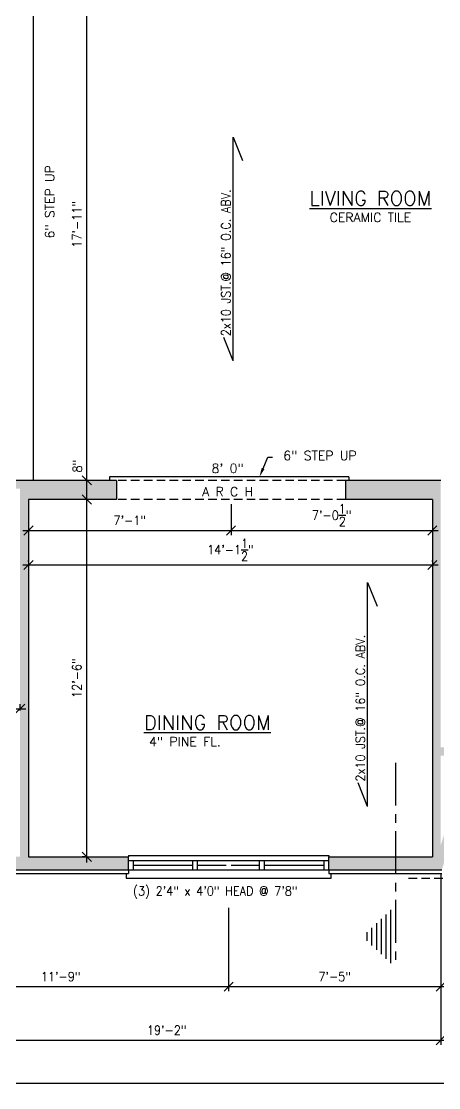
# Model space of a CAD drawing. Header units: inches. Extents: x -2 to 1640, y -2 to 1106.
# Drawn here: x 694.3 to 869.4, y 240 to 687.7 of the extents above; entities that cross this region are included whole.
import ezdxf
from ezdxf.enums import TextEntityAlignment as Align

# ---------------------------------------------------------------- set-up
doc = ezdxf.new("R2010")
doc.units = ezdxf.units.IN
doc.header["$LTSCALE"] = 14.4
doc.header["$MEASUREMENT"] = 0
doc.linetypes.add('CENTER', pattern=[2, 1.25, -0.25, 0.25, -0.25])
doc.linetypes.add('HIDDEN', pattern=[0.375, 0.25, -0.125])
for name, color, linetype in [('A-ANNO-DIMS', 1, 'Continuous'), ('A-ANNO-TEXT', 7, 'Continuous'), ('A-FLOR-STRS', 1, 'Continuous'), ('A-GLAZ', 5, 'Continuous'), ('A-WALL', 4, 'Continuous'), ('A-WALL-PATT', 9, 'Continuous'), ('ALL-ELSE', 31, 'Continuous')]:
    doc.layers.add(name, color=color, linetype=linetype)
doc.styles.add('RS', font='romans.shx', dxfattribs={"width": 0.9})
doc.dimstyles.new('RS', dxfattribs={"dimtxt": 0.18, "dimasz": 0.18, "dimexe": 0.18, "dimexo": 0.0625, "dimgap": 0.09, "dimtad": 0, "dimtih": 1, "dimtoh": 1, "dimdec": 4, "dimzin": 0, "dimdsep": 46, "dimtxsty": 'RS', "dimcen": 0.09, "dimclrt": 7, "dimadec": 0, "dimazin": 0, "dimtfac": 1, "dimtdec": 4, "dimtofl": 0, "dimtmove": 0, "dimatfit": 3, "dimfxl": 0, "dimtolj": 1, "dimtzin": 0, "dimarcsym": 0})

# ---------------------------------------------------------------- blocks, each defined once
blk = doc.blocks.new('_Oblique')
at = {"color": 0, "linetype": 'ByBlock', "lineweight": -2}
blk.add_line((-0.5, -0.5), (0.5, 0.5), dxfattribs=at)
blk = doc.blocks.new('*D9')
at = {"layer": 'A-ANNO-DIMS', "color": 0}
for p, q in [((1348.27, 473.55), (1348.27, 240.05)), ((478.27, 389.55), (478.27, 240.05)), ((475.87, 241.97), (1350.67, 241.97))]:
    blk.add_line(p, q, dxfattribs=at)
at = {"layer": 'Defpoints', "color": 0}
for p in [(1348.27, 475.47), (478.27, 391.47), (1348.27, 241.97)]:
    blk.add_point(p, dxfattribs=at)
at = {"layer": 'A-ANNO-DIMS', "color": 0, "xscale": 3.84, "yscale": 3.84, "zscale": 3.84, "rotation": 180}
blk.add_blockref('_Oblique', (478.27, 241.97), dxfattribs=at)
at = {"layer": 'A-ANNO-DIMS', "color": 0, "xscale": 3.84, "yscale": 3.84, "zscale": 3.84}
blk.add_blockref('_Oblique', (1348.27, 241.97), dxfattribs=at)
at = {"layer": 'A-ANNO-DIMS', "color": 7, "insert": (913.27, 246.18), "char_height": 3.84, "attachment_point": 5, "style": 'RS'}
blk.add_mtext('\\A1;72\'-6"', dxfattribs=at)
blk = doc.blocks.new('*D11')
at = {"layer": 'A-ANNO-DIMS', "color": 0}
for p, q in [((640.27, 329.55), (640.27, 258.05)), ((870.27, 329.55), (870.27, 258.05)), ((637.87, 259.97), (872.67, 259.97))]:
    blk.add_line(p, q, dxfattribs=at)
at = {"layer": 'Defpoints', "color": 0}
for p in [(640.27, 331.47), (870.27, 331.47), (870.27, 259.97)]:
    blk.add_point(p, dxfattribs=at)
at = {"layer": 'A-ANNO-DIMS', "color": 0, "xscale": 3.84, "yscale": 3.84, "zscale": 3.84, "rotation": 180}
blk.add_blockref('_Oblique', (640.27, 259.97), dxfattribs=at)
at = {"layer": 'A-ANNO-DIMS', "color": 0, "xscale": 3.84, "yscale": 3.84, "zscale": 3.84}
blk.add_blockref('_Oblique', (870.27, 259.97), dxfattribs=at)
at = {"layer": 'A-ANNO-DIMS', "color": 7, "insert": (755.27, 264.18), "char_height": 3.84, "attachment_point": 5, "style": 'RS'}
blk.add_mtext('\\A1;19\'-2"', dxfattribs=at)
blk = doc.blocks.new('*D12')
at = {"layer": 'A-ANNO-DIMS', "color": 0}
for p, q in [((870.27, 329.55), (870.27, 258.05)), ((980.27, 305.55), (980.27, 258.05)), ((867.87, 259.97), (982.67, 259.97))]:
    blk.add_line(p, q, dxfattribs=at)
at = {"layer": 'Defpoints', "color": 0}
for p in [(870.27, 331.47), (980.27, 307.47), (980.27, 259.97)]:
    blk.add_point(p, dxfattribs=at)
at = {"layer": 'A-ANNO-DIMS', "color": 0, "xscale": 3.84, "yscale": 3.84, "zscale": 3.84, "rotation": 180}
blk.add_blockref('_Oblique', (870.27, 259.97), dxfattribs=at)
at = {"layer": 'A-ANNO-DIMS', "color": 0, "xscale": 3.84, "yscale": 3.84, "zscale": 3.84}
blk.add_blockref('_Oblique', (980.27, 259.97), dxfattribs=at)
at = {"layer": 'A-ANNO-DIMS', "color": 7, "insert": (925.27, 264.18), "char_height": 3.84, "attachment_point": 5, "style": 'RS'}
blk.add_mtext('\\A1;9\'-2"', dxfattribs=at)
blk = doc.blocks.new('*D17')
at = {"layer": 'A-ANNO-DIMS', "color": 0}
for p, q in [((640.27, 329.55), (640.27, 280.55)), ((781.27, 315.55), (781.27, 280.55)), ((637.87, 282.47), (783.67, 282.47))]:
    blk.add_line(p, q, dxfattribs=at)
at = {"layer": 'Defpoints', "color": 0}
for p in [(640.27, 331.47), (781.27, 317.47), (781.27, 282.47)]:
    blk.add_point(p, dxfattribs=at)
at = {"layer": 'A-ANNO-DIMS', "color": 0, "xscale": 3.84, "yscale": 3.84, "zscale": 3.84, "rotation": 180}
blk.add_blockref('_Oblique', (640.27, 282.47), dxfattribs=at)
at = {"layer": 'A-ANNO-DIMS', "color": 0, "xscale": 3.84, "yscale": 3.84, "zscale": 3.84}
blk.add_blockref('_Oblique', (781.27, 282.47), dxfattribs=at)
at = {"layer": 'A-ANNO-DIMS', "color": 7, "insert": (710.77, 286.68), "char_height": 3.84, "attachment_point": 5, "style": 'RS'}
blk.add_mtext('\\A1;11\'-9"', dxfattribs=at)
blk = doc.blocks.new('*D18')
at = {"layer": 'A-ANNO-DIMS', "color": 0}
for p, q in [((781.27, 315.55), (781.27, 280.55)), ((870.27, 289.55), (870.27, 280.55)), ((778.87, 282.47), (872.67, 282.47))]:
    blk.add_line(p, q, dxfattribs=at)
at = {"layer": 'Defpoints', "color": 0}
for p in [(781.27, 317.47), (870.27, 291.47), (870.27, 282.47)]:
    blk.add_point(p, dxfattribs=at)
at = {"layer": 'A-ANNO-DIMS', "color": 0, "xscale": 3.84, "yscale": 3.84, "zscale": 3.84, "rotation": 180}
blk.add_blockref('_Oblique', (781.27, 282.47), dxfattribs=at)
at = {"layer": 'A-ANNO-DIMS', "color": 0, "xscale": 3.84, "yscale": 3.84, "zscale": 3.84}
blk.add_blockref('_Oblique', (870.27, 282.47), dxfattribs=at)
at = {"layer": 'A-ANNO-DIMS', "color": 7, "insert": (825.77, 286.68), "char_height": 3.84, "attachment_point": 5, "style": 'RS'}
blk.add_mtext('\\A1;7\'-5"', dxfattribs=at)
blk = doc.blocks.new('*D19')
at = {"layer": 'A-ANNO-DIMS', "color": 0}
for p, q in [((925.27, 381.05), (925.27, 280.55)), ((870.27, 289.55), (870.27, 280.55)), ((867.87, 282.47), (927.67, 282.47))]:
    blk.add_line(p, q, dxfattribs=at)
at = {"layer": 'Defpoints', "color": 0}
for p in [(925.27, 382.97), (870.27, 291.47), (925.27, 282.47)]:
    blk.add_point(p, dxfattribs=at)
at = {"layer": 'A-ANNO-DIMS', "color": 0, "xscale": 3.84, "yscale": 3.84, "zscale": 3.84, "rotation": 180}
blk.add_blockref('_Oblique', (870.27, 282.47), dxfattribs=at)
at = {"layer": 'A-ANNO-DIMS', "color": 0, "xscale": 3.84, "yscale": 3.84, "zscale": 3.84}
blk.add_blockref('_Oblique', (925.27, 282.47), dxfattribs=at)
at = {"layer": 'A-ANNO-DIMS', "color": 7, "insert": (897.77, 286.68), "char_height": 3.84, "attachment_point": 5, "style": 'RS'}
blk.add_mtext('\\A1;4\'-7"', dxfattribs=at)
blk = doc.blocks.new('*D33')
at = {"layer": 'A-ANNO-DIMS', "color": 0}
for p, q in [((475.87, 940.47), (1350.67, 940.47)), ((478.27, 789.39), (478.27, 942.39)), ((1348.27, 685.39), (1348.27, 942.39))]:
    blk.add_line(p, q, dxfattribs=at)
at = {"layer": 'Defpoints', "color": 0}
for p in [(1348.27, 940.47), (478.27, 787.47), (1348.27, 683.47)]:
    blk.add_point(p, dxfattribs=at)
at = {"layer": 'A-ANNO-DIMS', "color": 0, "xscale": 3.84, "yscale": 3.84, "zscale": 3.84, "rotation": 180}
blk.add_blockref('_Oblique', (478.27, 940.47), dxfattribs=at)
at = {"layer": 'A-ANNO-DIMS', "color": 0, "xscale": 3.84, "yscale": 3.84, "zscale": 3.84}
blk.add_blockref('_Oblique', (1348.27, 940.47), dxfattribs=at)
at = {"layer": 'A-ANNO-DIMS', "color": 7, "insert": (913.27, 944.68), "char_height": 3.84, "attachment_point": 5, "style": 'RS'}
blk.add_mtext('\\A1;72\'-6"', dxfattribs=at)
blk = doc.blocks.new('*D55')
at = {"layer": 'A-ANNO-DIMS', "color": 0}
for p, q in [((721.77, 334.57), (721.77, 489.37)), ((720.85, 486.97), (719.85, 486.97)), ((720.85, 336.97), (719.85, 336.97))]:
    blk.add_line(p, q, dxfattribs=at)
at = {"layer": 'Defpoints', "color": 0}
for p in [(721.77, 486.97), (722.77, 486.97), (722.77, 336.97)]:
    blk.add_point(p, dxfattribs=at)
at = {"layer": 'A-ANNO-DIMS', "color": 0, "xscale": 3.84, "yscale": 3.84, "zscale": 3.84}
for p, rotation in [((721.77, 486.97), 90), ((721.77, 336.97), 270)]:
    blk.add_blockref('_Oblique', p, dxfattribs=dict(at, rotation=rotation))
at = {"layer": 'A-ANNO-DIMS', "color": 7, "insert": (717.56, 411.97), "char_height": 3.84, "attachment_point": 5, "rotation": 90, "style": 'RS'}
blk.add_mtext('\\A1;12\'-6"', dxfattribs=at)
blk = doc.blocks.new('*D56')
at = {"layer": 'A-ANNO-DIMS', "color": 0}
for p, q in [((721.77, 484.57), (721.77, 497.37)), ((720.85, 486.97), (719.85, 486.97))]:
    blk.add_line(p, q, dxfattribs=at)
at = {"layer": 'Defpoints', "color": 0}
for p in [(721.77, 494.97), (721.77, 494.97), (722.77, 486.97)]:
    blk.add_point(p, dxfattribs=at)
at = {"layer": 'A-ANNO-DIMS', "color": 0, "xscale": 3.84, "yscale": 3.84, "zscale": 3.84}
for p, rotation in [((721.77, 494.97), 90), ((721.77, 486.97), 270)]:
    blk.add_blockref('_Oblique', p, dxfattribs=dict(at, rotation=rotation))
at = {"layer": 'A-ANNO-DIMS', "color": 7, "insert": (717.77, 500.97), "char_height": 3.84, "attachment_point": 5, "rotation": 90, "style": 'RS'}
blk.add_mtext('\\A1;8"', dxfattribs=at)
blk = doc.blocks.new('*D57')
at = {"layer": 'A-ANNO-DIMS', "color": 0}
blk.add_line((721.77, 492.57), (721.77, 712.37), dxfattribs=at)
at = {"layer": 'Defpoints', "color": 0}
for p in [(721.77, 709.97), (721.77, 709.97), (721.77, 494.97)]:
    blk.add_point(p, dxfattribs=at)
at = {"layer": 'A-ANNO-DIMS', "color": 0, "xscale": 3.84, "yscale": 3.84, "zscale": 3.84}
for p, rotation in [((721.77, 709.97), 90), ((721.77, 494.97), 270)]:
    blk.add_blockref('_Oblique', p, dxfattribs=dict(at, rotation=rotation))
at = {"layer": 'A-ANNO-DIMS', "color": 7, "insert": (717.56, 602.47), "char_height": 3.84, "attachment_point": 5, "rotation": 90, "style": 'RS'}
blk.add_mtext('\\A1;17\'-11"', dxfattribs=at)
blk = doc.blocks.new('*D64')
at = {"layer": 'A-ANNO-DIMS', "color": 0}
for p, q in [((643.37, 399.14), (696.17, 399.14)), ((693.77, 398.39), (693.77, 401.06))]:
    blk.add_line(p, q, dxfattribs=at)
at = {"layer": 'Defpoints', "color": 0}
for p in [(645.77, 399.14), (693.77, 399.14), (693.77, 396.47)]:
    blk.add_point(p, dxfattribs=at)
at = {"layer": 'A-ANNO-DIMS', "color": 0, "xscale": 3.84, "yscale": 3.84, "zscale": 3.84, "rotation": 180}
blk.add_blockref('_Oblique', (645.77, 399.14), dxfattribs=at)
at = {"layer": 'A-ANNO-DIMS', "color": 0, "xscale": 3.84, "yscale": 3.84, "zscale": 3.84}
blk.add_blockref('_Oblique', (693.77, 399.14), dxfattribs=at)
at = {"layer": 'A-ANNO-DIMS', "color": 7, "insert": (669.77, 403.35), "char_height": 3.84, "attachment_point": 5, "style": 'RS'}
blk.add_mtext('\\A1;4\'-0"', dxfattribs=at)
blk = doc.blocks.new('*D65')
at = {"layer": 'A-ANNO-DIMS', "color": 0}
for p, q in [((782.27, 485.05), (782.27, 472.05)), ((694.87, 473.97), (784.67, 473.97)), ((697.27, 472.55), (697.27, 472.05))]:
    blk.add_line(p, q, dxfattribs=at)
at = {"layer": 'Defpoints', "color": 0}
for p in [(782.27, 486.97), (697.27, 474.47), (782.27, 473.97)]:
    blk.add_point(p, dxfattribs=at)
at = {"layer": 'A-ANNO-DIMS', "color": 0, "xscale": 3.84, "yscale": 3.84, "zscale": 3.84, "rotation": 180}
blk.add_blockref('_Oblique', (697.27, 473.97), dxfattribs=at)
at = {"layer": 'A-ANNO-DIMS', "color": 0, "xscale": 3.84, "yscale": 3.84, "zscale": 3.84}
blk.add_blockref('_Oblique', (782.27, 473.97), dxfattribs=at)
at = {"layer": 'A-ANNO-DIMS', "color": 7, "insert": (739.77, 478.18), "char_height": 3.84, "attachment_point": 5, "style": 'RS'}
blk.add_mtext('\\A1;7\'-1"', dxfattribs=at)
blk = doc.blocks.new('*D66')
at = {"layer": 'A-ANNO-DIMS', "color": 0}
for p, q in [((782.27, 485.05), (782.27, 472.05)), ((779.87, 473.97), (869.17, 473.97))]:
    blk.add_line(p, q, dxfattribs=at)
at = {"layer": 'Defpoints', "color": 0}
for p in [(782.27, 486.97), (866.77, 473.97), (866.77, 473.97)]:
    blk.add_point(p, dxfattribs=at)
at = {"layer": 'A-ANNO-DIMS', "color": 0, "xscale": 3.84, "yscale": 3.84, "zscale": 3.84, "rotation": 180}
blk.add_blockref('_Oblique', (782.27, 473.97), dxfattribs=at)
at = {"layer": 'A-ANNO-DIMS', "color": 0, "xscale": 3.84, "yscale": 3.84, "zscale": 3.84}
blk.add_blockref('_Oblique', (866.77, 473.97), dxfattribs=at)
at = {"layer": 'A-ANNO-DIMS', "color": 7, "insert": (824.52, 480.37), "char_height": 3.84, "attachment_point": 5, "style": 'RS'}
blk.add_mtext('\\A1;7\'-0{\\H1.000000x;\\S1/2;}"', dxfattribs=at)
blk = doc.blocks.new('*D67')
at = {"layer": 'A-ANNO-DIMS', "color": 0}
for p, q in [((697.27, 460.89), (697.27, 461.39)), ((866.77, 460.89), (866.77, 461.39)), ((694.87, 459.47), (869.17, 459.47))]:
    blk.add_line(p, q, dxfattribs=at)
at = {"layer": 'Defpoints', "color": 0}
for p in [(697.27, 458.97), (866.77, 459.47), (866.77, 458.97)]:
    blk.add_point(p, dxfattribs=at)
at = {"layer": 'A-ANNO-DIMS', "color": 0, "xscale": 3.84, "yscale": 3.84, "zscale": 3.84, "rotation": 180}
blk.add_blockref('_Oblique', (697.27, 459.47), dxfattribs=at)
at = {"layer": 'A-ANNO-DIMS', "color": 0, "xscale": 3.84, "yscale": 3.84, "zscale": 3.84}
blk.add_blockref('_Oblique', (866.77, 459.47), dxfattribs=at)
at = {"layer": 'A-ANNO-DIMS', "color": 7, "insert": (782.02, 465.87), "char_height": 3.84, "attachment_point": 5, "style": 'RS'}
blk.add_mtext('\\A1;14\'-1{\\H1.000000x;\\S1/2;}"', dxfattribs=at)

msp = doc.modelspace()

# ---------------------------------------------------------------- hatches: boundary and pattern name
at = {"layer": 'A-WALL-PATT'}
h = msp.add_hatch(color=256, dxfattribs=at)
h.paths.add_polyline_path([(734.26592, 494.96951), (641.26592, 494.96951), (641.26592, 491.46951), (693.76592, 491.46951), (693.76592, 336.96951), (645.76592, 336.96951), (645.76592, 396.96951), (626.96783, 396.96951), (626.96783, 391.46951), (640.26592, 391.46951), (640.26592, 331.46951), (739.26592, 331.46951), (739.26592, 336.96951), (697.26592, 336.96951), (697.26592, 486.96951), (734.26592, 486.96951)])
h.paths.add_polyline_path([(626.96783, 396.96951), (563.2981, 396.96951), (565.11866, 391.46951), (626.96783, 391.46951)])
h.paths.add_polyline_path([(563.2981, 396.96951), (563.26592, 396.96951), (563.26592, 391.46951), (565.11866, 391.46951)])
h.paths.add_polyline_path([(600.26592, 417.96951), (605.26592, 417.96951), (605.26592, 421.46951), (600.26592, 421.46951), (600.26592, 425.46951), (596.76592, 425.46951), (596.76592, 396.96951), (600.26592, 396.96951)])
h.paths.add_polyline_path([(645.76592, 421.46951), (637.26592, 421.46951), (637.26592, 417.96951), (642.26592, 417.96951), (642.26592, 396.96951), (645.76592, 396.96951)], flags=17)
h.paths.add_polyline_path([(515.26592, 396.96951), (483.76592, 396.96951), (483.76592, 423.46951), (478.26592, 423.46951), (478.26592, 391.46951), (515.26592, 391.46951)])
h = msp.add_hatch(color=256, dxfattribs=at)
edge = h.paths.add_edge_path()
edge.add_line((870.26592, 494.96951), (830.26592, 494.96951))
edge.add_line((830.26592, 494.96951), (830.26592, 486.96951))
edge.add_line((830.26592, 486.96951), (866.76592, 486.96951))
edge.add_line((866.76592, 486.96951), (866.76592, 336.96951))
edge.add_line((866.76592, 336.96951), (851.26592, 336.96951))
edge.add_line((851.26592, 336.96951), (851.26592, 331.46951))
edge.add_line((851.26592, 331.46951), (870.73562, 331.46951))
edge.add_line((870.73562, 331.46951), (877.84678, 354.17936))
edge.add_ellipse((880.68512, 363.24375), major_axis=(9.94314, -3.11351), ratio=0.911622297, start_angle=250.3716233, end_angle=270, ccw=False)
edge.add_line((874.67164, 355.75197), (870.26592, 341.6821))
edge.add_line((870.26592, 341.6821), (870.26592, 379.46951))
edge.add_line((870.26592, 379.46951), (882.09834, 379.46951))
edge.add_line((882.09834, 379.46951), (880.01846, 372.82729))
edge.add_ellipse((880.68512, 363.24375), major_axis=(9.94314, -3.11351), ratio=0.911622297, start_angle=90, end_angle=109.6283767, ccw=False)
edge.add_line((883.52347, 372.30813), (885.76592, 379.46951))
edge.add_line((885.76592, 379.46951), (887.26592, 379.46951))
edge.add_line((887.26592, 379.46951), (887.26592, 382.96951))
edge.add_line((887.26592, 382.96951), (870.26592, 382.96951))
edge.add_line((870.26592, 382.96951), (870.26592, 494.96951))
h.paths.add_polyline_path([(851.26592, 336.96951), (823.26592, 336.96951), (823.26592, 331.46951), (851.26592, 331.46951)])

# ---------------------------------------------------------------- linework, layer by layer
at = {"layer": 'A-ANNO-TEXT'}
for p, q in [((783.1691, 545.1318), (783.1691, 639.1318)), ((783.1691, 639.1318), (787.12251, 629.23746)), ((783.1691, 545.1318), (779.2157, 555.02614)), ((795.72778, 499.99299), (797.77018, 504.70683)), ((797.77018, 504.70683), (799.67367, 504.70683)), ((839.60469, 358.14234), (839.60469, 452.14234)), ((839.60469, 452.14234), (843.55809, 442.248)), ((839.60469, 358.14234), (835.65129, 368.03668)), ((849.26592, 314.6741), (849.26592, 292.33617)), ((843.26592, 309.0741), (843.26592, 297.93617)), ((845.26592, 310.94077), (845.26592, 296.06951)), ((847.26592, 312.80743), (847.26592, 294.20284)), ((839.26592, 305.34077), (839.26592, 301.66951)), ((841.26592, 307.20743), (841.26592, 299.80284))]:
    msp.add_line(p, q, dxfattribs=at)
at = {"layer": 'A-ANNO-TEXT', "linetype": 'CENTER'}
msp.add_line((851.26592, 376.46951), (851.26592, 290.46951), dxfattribs=at)
at = {"layer": 'A-ANNO-TEXT'}
msp.add_solid([(796.31503, 499.73855), (795.14054, 500.24744), (794.20114, 496.46951)], dxfattribs=at)
at = {"layer": 'A-FLOR-STRS'}
msp.add_line((699.26592, 709.96951), (699.26592, 494.96951), dxfattribs=at)
at = {"layer": 'A-GLAZ'}
for p, q in [((739.26592, 337.46951), (739.26592, 336.96951)), ((739.26592, 337.46951), (823.26592, 337.46951)), ((823.26592, 337.46951), (823.26592, 336.96951)), ((739.26592, 335.46951), (823.26592, 335.46951)), ((739.26592, 331.46951), (823.26592, 331.46951)), ((739.26592, 331.46951), (739.26592, 329.96951)), ((741.26592, 335.46951), (741.26592, 331.46951)), ((741.26592, 333.46951), (766.26592, 333.46951)), ((766.26592, 331.46951), (766.26592, 335.46951)), ((768.26592, 331.46951), (768.26592, 335.46951)), ((768.26592, 333.46951), (780.26592, 333.46951)), ((782.26592, 333.46951), (794.26592, 333.46951)), ((794.26592, 331.46951), (794.26592, 335.46951)), ((796.26592, 331.46951), (796.26592, 335.46951)), ((796.26592, 333.46951), (821.26592, 333.46951)), ((821.26592, 335.46951), (821.26592, 331.46951)), ((823.26592, 331.46951), (823.26592, 329.96951)), ((738.26592, 329.96951), (738.26592, 327.96951)), ((738.26592, 329.96951), (739.26592, 329.96951)), ((738.26592, 327.96951), (824.26592, 327.96951)), ((823.26592, 329.96951), (824.26592, 329.96951)), ((824.26592, 327.96951), (824.26592, 329.96951))]:
    msp.add_line(p, q, dxfattribs=at)
at = {"layer": 'A-WALL'}
for p, q in [((734.26592, 494.96951), (641.26592, 494.96951)), ((734.26592, 494.96951), (734.26592, 486.96951)), ((870.26592, 494.96951), (830.26592, 494.96951)), ((830.26592, 494.96951), (830.26592, 486.96951)), ((697.26592, 486.96951), (697.26592, 336.96951)), ((734.26592, 486.96951), (697.26592, 486.96951)), ((866.76592, 486.96951), (830.26592, 486.96951)), ((866.76592, 486.96951), (866.76592, 336.96951)), ((697.26592, 336.96951), (739.26592, 336.96951)), ((739.26592, 331.46951), (739.26592, 336.96951)), ((823.26592, 336.96951), (866.76592, 336.96951)), ((823.26592, 331.46951), (823.26592, 336.96951)), ((640.26592, 331.46951), (739.26592, 331.46951)), ((823.26592, 331.46951), (870.73562, 331.46951))]:
    msp.add_line(p, q, dxfattribs=at)
at = {"layer": 'ALL-ELSE'}
for p, q in [((831.76592, 496.46951), (731.26592, 496.46951)), ((731.26592, 496.46951), (731.26592, 494.96951)), ((831.76592, 496.46951), (831.76592, 494.96951)), ((638.76592, 329.96951), (738.26592, 329.96951)), ((824.26592, 329.96951), (870.73562, 329.96951))]:
    msp.add_line(p, q, dxfattribs=at)
at = {"layer": 'ALL-ELSE', "linetype": 'HIDDEN'}
for p, q in [((830.26592, 494.96951), (734.26592, 494.96951)), ((830.26592, 486.96951), (734.26592, 486.96951)), ((856.75194, 327.96951), (978.76592, 327.96951))]:
    msp.add_line(p, q, dxfattribs=at)

# ---------------------------------------------------------------- texts
at = {"layer": 'A-ANNO-TEXT', "style": 'RS'}
msp.add_text('6" STEP UP', height=3.84, rotation=90, dxfattribs=at).set_placement((708.11239, 596.53189))
at = {"layer": 'A-ANNO-TEXT', "style": 'RS', "width": 0.9}
for p in [(782.02393, 555.51116), (838.45952, 368.5217)]:
    msp.add_text('2x10 JST.@ 16" O.C. ABV.', height=3.84, rotation=90, dxfattribs=at).set_placement(p)
at = {"layer": 'A-ANNO-TEXT', "style": 'RS'}
for s, height, p in [('%%ULIVING ROOM', 6, (840.77296, 613.37569)), ('CERAMIC TILE', 3.84, (840.77296, 605.37569)), ('6" STEP UP', 3.84, (819.60406, 505.40754)), ('8\' 0"', 3.84, (780.84649, 500.01494)), ('A R C H', 3.84, (780.84649, 490.26923)), ('%%UDINING ROOM', 6, (772.33983, 393.32685)), ('4" PINE FL.', 3.84, (762.90679, 385.32685))]:
    msp.add_text(s, height=height, dxfattribs=at).set_placement(p, align=Align.MIDDLE)
at = {"layer": 'A-ANNO-TEXT', "style": 'RS', "width": 0.9}
msp.add_text('(3) 2\'4" x 4\'0" HEAD @ 7\'8"', height=3.84, dxfattribs=at).set_placement((741.16498, 320.68947))

# ---------------------------------------------------------------- dimensions: what is measured, and where the dimension line sits
at = {"layer": 'A-ANNO-DIMS'}
for base, p1, p2, picture, middle in [((1348.26592, 940.46951), (478.26592, 787.46951), (1348.26592, 683.46951), '*D33', (913.26592, 944.67522)), ((782.26592, 473.96951), (697.26592, 474.46951), (782.26592, 486.96951), '*D65', (739.76592, 478.17522)), ((866.76592, 473.96951), (782.26592, 486.96951), (866.76592, 473.96951), '*D66', (824.51592, 480.36951)), ((1348.26592, 241.96951), (478.26592, 391.46951), (1348.26592, 475.46951), '*D9', (913.26592, 246.17522)), ((866.76592, 459.46951), (697.26592, 458.96951), (866.76592, 458.96951), '*D67', (782.01592, 465.86951)), ((693.76592, 399.14278), (645.76592, 399.14278), (693.76592, 396.46951), '*D64', (669.76592, 403.34849)), ((925.26592, 282.46951), (870.26592, 291.46951), (925.26592, 382.96951), '*D19', (897.76592, 286.67522)), ((870.26592, 259.96951), (640.26592, 331.46951), (870.26592, 331.46951), '*D11', (755.26592, 264.17522)), ((781.26592, 282.46951), (640.26592, 331.46951), (781.26592, 317.46951), '*D17', (710.76592, 286.67522)), ((980.26592, 259.96951), (870.26592, 331.46951), (980.26592, 307.46951), '*D12', (925.26592, 264.17522)), ((870.26592, 282.46951), (781.26592, 317.46951), (870.26592, 291.46951), '*D18', (825.76592, 286.67522))]:
    dim = msp.add_linear_dim(base=base, p1=p1, p2=p2, dimstyle='RS', override={"dimscale": 48, "dimtxt": 0.08, "dimasz": 0.08, "dimexe": 0.04, "dimexo": 0.04, "dimgap": 0.04, "dimtad": 1, "dimtih": 0, "dimtoh": 0, "dimzin": 3, "dimlunit": 4, "dimblk": 'OBLIQUE', "dimdle": 0.05, "dimtofl": 1, "dimtmove": 2}, dxfattribs=at)
    dim.commit()
    dim.dimension.update_dxf_attribs({"geometry": picture, "text_midpoint": middle})
for base, p1, p2, picture, middle in [((721.76592, 709.96951), (721.76592, 494.96951), (721.76592, 709.96951), '*D57', (717.5602, 602.46951)), ((721.76592, 486.96951), (722.76592, 336.96951), (722.76592, 486.96951), '*D55', (717.5602, 411.96951))]:
    dim = msp.add_linear_dim(base=base, p1=p1, p2=p2, angle=90, dimstyle='RS', override={"dimscale": 48, "dimtxt": 0.08, "dimasz": 0.08, "dimexe": 0.04, "dimexo": 0.04, "dimgap": 0.04, "dimtad": 1, "dimtih": 0, "dimtoh": 0, "dimzin": 3, "dimlunit": 4, "dimblk": 'OBLIQUE', "dimdle": 0.05, "dimtofl": 1, "dimtmove": 2}, dxfattribs=at)
    dim.commit()
    dim.dimension.update_dxf_attribs({"geometry": picture, "text_midpoint": middle})
dim = msp.add_linear_dim(base=(721.76592, 494.96951), p1=(722.76592, 486.96951), p2=(721.76592, 494.96951), angle=90, dimstyle='RS', override={"dimscale": 48, "dimtxt": 0.08, "dimasz": 0.08, "dimexe": 0.04, "dimexo": 0.04, "dimgap": 0.04, "dimtad": 1, "dimtih": 0, "dimtoh": 0, "dimzin": 3, "dimlunit": 4, "dimblk": 'OBLIQUE', "dimdle": 0.05, "dimtofl": 1, "dimtmove": 2}, dxfattribs=at)
dim.commit()
dim.dimension.update_dxf_attribs({"geometry": '*D56', "text_midpoint": (717.76592, 500.96951), "dimtype": 160})

doc.saveas('drawing.dxf')
